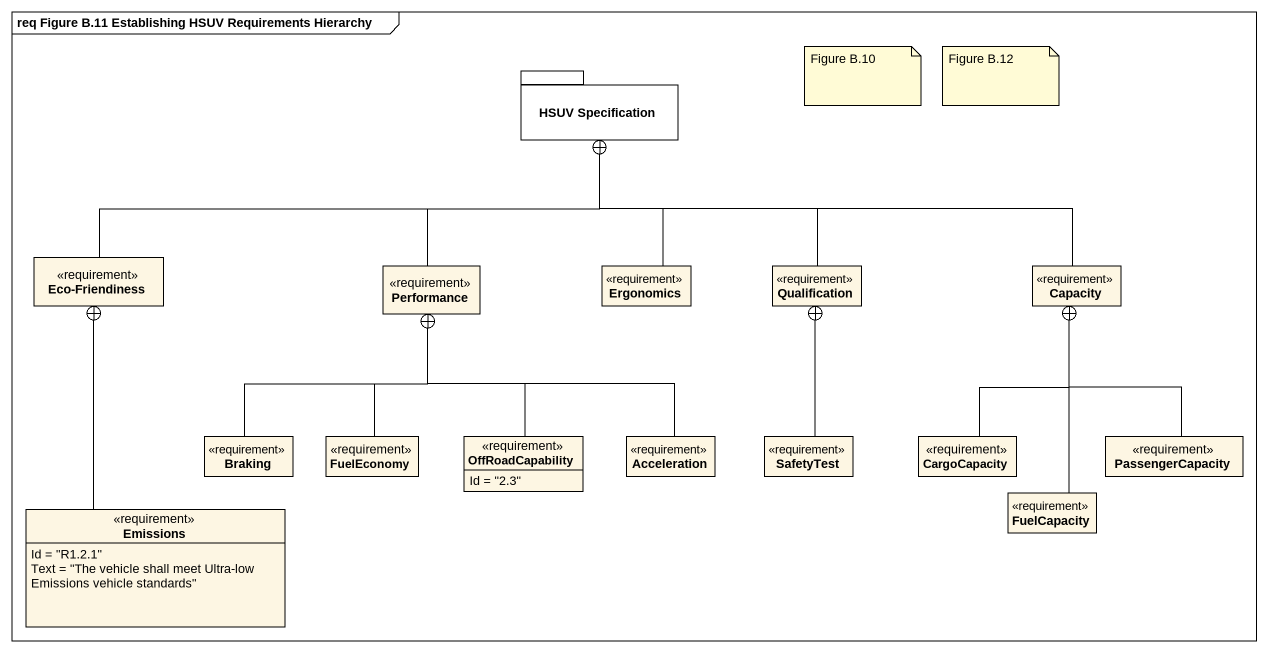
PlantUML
@startuml
mainframe req Figure B.11 Establishing HSUV Requirements Hierarchy
hide circle
hide empty members
package "HSUV Specification" as HSUV_Specification {
}
class "Eco-Friendiness" as Eco_Friendiness <<requirement>>
class Performance <<requirement>>
class Ergonomics <<requirement>>
class Qualification <<requirement>>
class Capacity <<requirement>>
class Braking <<requirement>>
class FuelEconomy <<requirement>>
class OffRoadCapability <<requirement>> {
  Id = "2.3"
}
class Acceleration <<requirement>>
class SafetyTest <<requirement>>
class CargoCapacity <<requirement>>
class PassengerCapacity <<requirement>>
class FuelCapacity <<requirement>>
class Emissions <<requirement>> {
  Id = "R1.2.1"
  Text = "The vehicle shall meet Ultra-low Emissions vehicle standards"
}
Eco_Friendiness -right-+ HSUV_Specification
Performance -up-+ HSUV_Specification
Ergonomics -up-+ HSUV_Specification
Qualification -up-+ HSUV_Specification
Capacity -left-+ HSUV_Specification
Braking -up-+ Performance
FuelEconomy -up-+ Performance
OffRoadCapability -up-+ Performance
Acceleration -up-+ Performance
SafetyTest -up-+ Qualification
CargoCapacity -up-+ Capacity
PassengerCapacity -up-+ Capacity
FuelCapacity -up-+ Capacity
Emissions -up-+ Eco_Friendiness
note as N1
  Figure B.10
end note
note as N2
  Figure B.12
end note
@enduml
